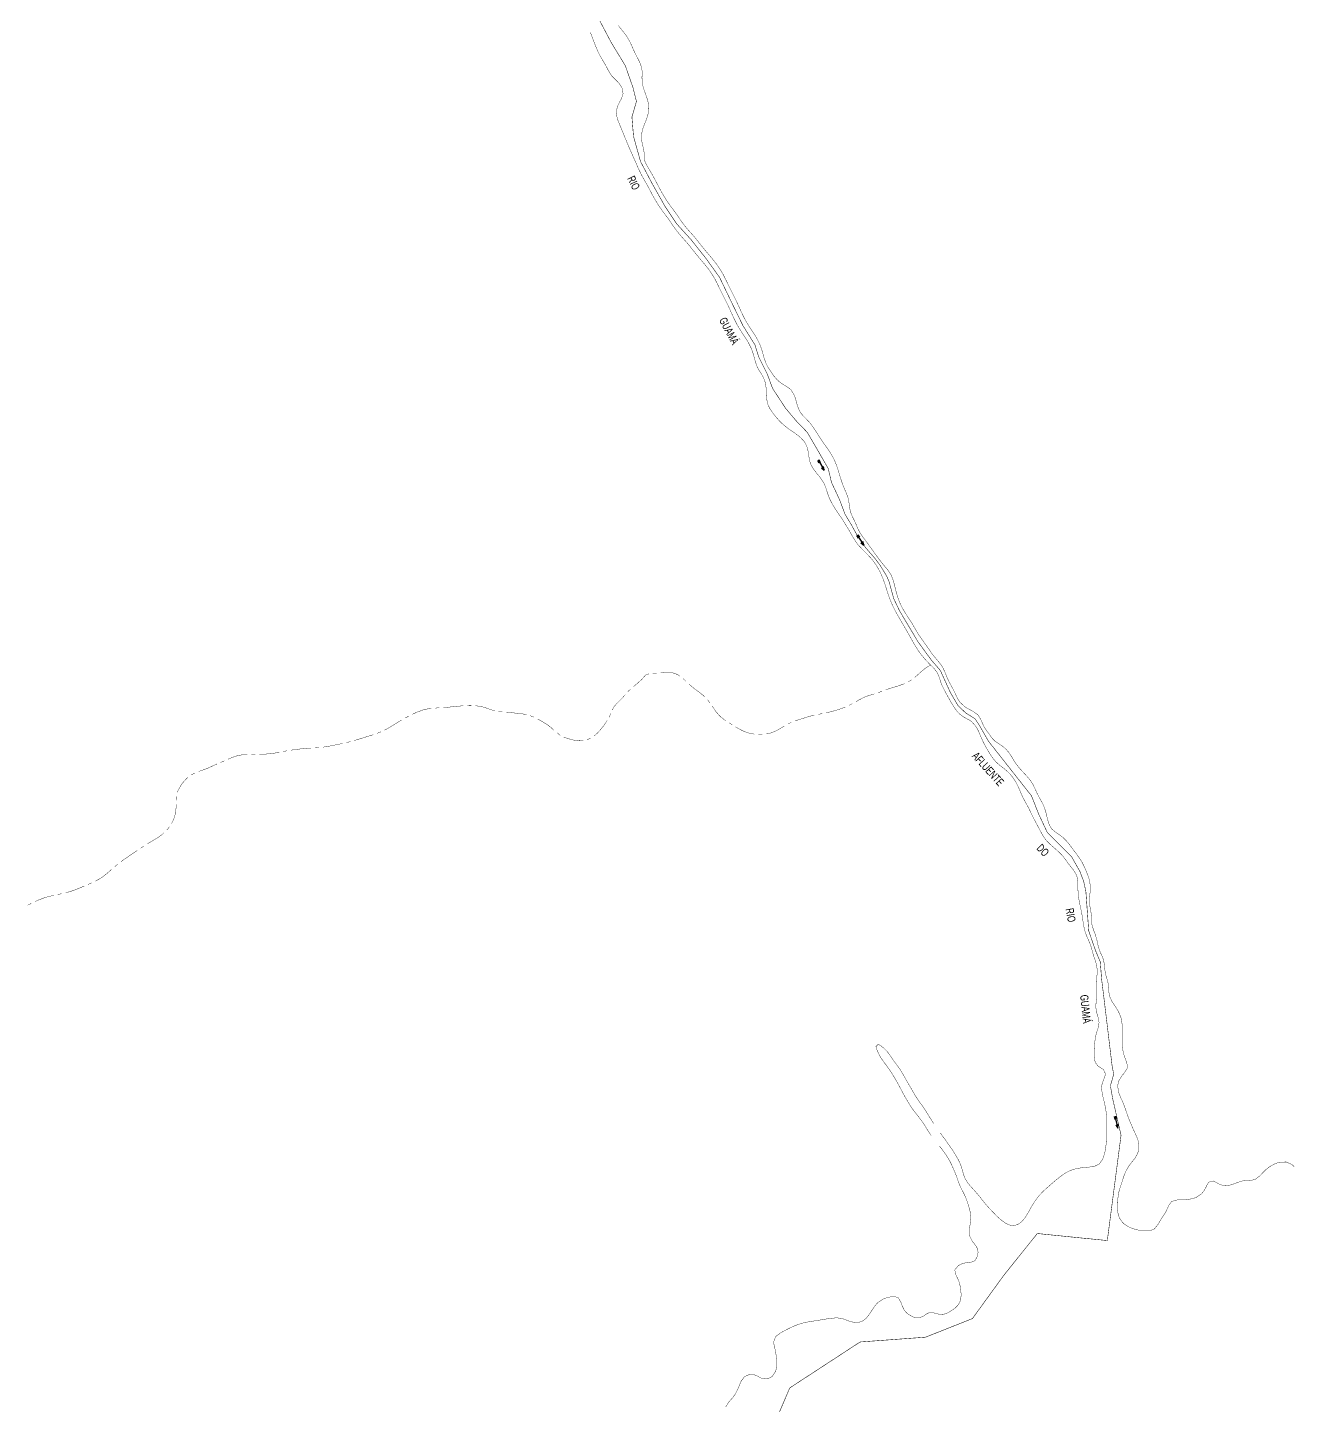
# Model space of a CAD drawing. Extents: x 204548 to 208114, y 4836513 to 4840071.
# Drawn here: x 207482 to 208114, y 4838306 to 4838994 of the extents above; entities that cross this region are included whole.
import ezdxf

# ---------------------------------------------------------------- set-up
doc = ezdxf.new("R2010")
doc.units = 0
doc.header["$LTSCALE"] = 1.5
doc.header["$MEASUREMENT"] = 0
for name, color, linetype in [('HD-CURSO-INTER', 170, 'CONTINUOUS'), ('HD-CURSO-PERENE', 170, 'CONTINUOUS'), ('HD-TXT-PERENE', 170, 'CONTINUOUS'), ('LM-LIM-SETOR-FISCAL', 2, 'CONTINUOUS')]:
    doc.layers.add(name, color=color, linetype=linetype)
doc.styles.add('ARIAL', font='ARIAL.TTF')
doc.linetypes.add('Limite', pattern='A,20,-3,[130,ltypeshp.shx,S=6.35,R=0,X=0,Y=0],-3,20', length=46)

# ---------------------------------------------------------------- blocks, each defined once
blk = doc.blocks.new('COD035', base_point=(207876.51013, 4838778.157952))
at = {"layer": 'HD-TXT-PERENE'}
for p, q in [((207876.51013, 4838778.563682), (207878.01013, 4838778.563682)), ((207876.51013, 4838778.163682), (207882.51013, 4838778.163682)), ((207876.51013, 4838777.763682), (207878.01013, 4838777.763682))]:
    blk.add_line(p, q, dxfattribs=at)
blk.add_lwpolyline([(207880.71013, 4838777.563682), (207882.51013, 4838778.163682), (207880.71013, 4838778.763682)], dxfattribs=at)

msp = doc.modelspace()

# ---------------------------------------------------------------- linework, layer by layer
at = {"layer": 'HD-CURSO-INTER', "const_width": 0.18, "flags": 128}
for points in [[(207790.48, 4838670.82), (207789.54, 4838669.77)], [(207791.05, 4838670.99), (207790.48, 4838670.82)], [(207792, 4838671.28), (207791.05, 4838670.99)], [(207794.83, 4838671.64), (207793.95, 4838671.65)], [(207794.95, 4838671.64), (207794.83, 4838671.64)], [(207795.95, 4838671.64), (207794.95, 4838671.64)], [(207800.17, 4838671.97), (207797.94, 4838671.73)], [(207800.93, 4838671.98), (207800.17, 4838671.97)], [(207802.55, 4838671.99), (207800.93, 4838671.98)], [(207802.93, 4838671.93), (207802.55, 4838671.99)], [(207804.04, 4838671.74), (207802.93, 4838671.93)], [(207804.87, 4838671.48), (207804.04, 4838671.74)], [(207805.5, 4838671.28), (207804.87, 4838671.48)], [(207805.8, 4838671.13), (207805.5, 4838671.28)], [(207806.86, 4838670.62), (207805.8, 4838671.13)], [(207807.52, 4838670.12), (207806.86, 4838670.62)], [(207925.62, 4838670.24), (207925.42, 4838670.06)], [(207926.54, 4838671.06), (207925.62, 4838670.24)], [(207927.11, 4838671.57), (207926.54, 4838671.06)], [(207927.84, 4838672.23), (207927.11, 4838671.57)], [(207927.86, 4838672.24), (207927.84, 4838672.23)], [(207928.98, 4838673.21), (207927.86, 4838672.24)], [(207929.39, 4838673.52), (207928.98, 4838673.21)], [(207930.17, 4838674.13), (207929.39, 4838673.52)], [(207930.18, 4838674.14), (207930.17, 4838674.13)], [(207931.42, 4838674.95), (207930.18, 4838674.14)], [(207931.88, 4838675.19), (207931.42, 4838674.95)], [(207932.76, 4838675.66), (207931.88, 4838675.19)], [(207782.89, 4838663.72), (207782.16, 4838663.04)], [(207784.56, 4838665.14), (207784.41, 4838665.02)], [(207785.19, 4838665.65), (207784.56, 4838665.14)], [(207786.25, 4838666.52), (207785.19, 4838665.65)], [(207786.71, 4838666.95), (207786.25, 4838666.52)], [(207788.45, 4838668.55), (207786.71, 4838666.95)], [(207788.87, 4838669.02), (207788.45, 4838668.55)], [(207789.46, 4838669.68), (207788.87, 4838669.02)], [(207789.54, 4838669.77), (207789.46, 4838669.68)], [(207810.15, 4838667.93), (207809.12, 4838668.91)], [(207810.56, 4838667.53), (207810.15, 4838667.93)], [(207814, 4838664.45), (207812.02, 4838666.16)], [(207814.3, 4838664.22), (207814, 4838664.45)], [(207815.63, 4838663.21), (207814.3, 4838664.22)], [(207815.9, 4838663.01), (207815.63, 4838663.21)], [(207912.14, 4838663.93), (207910.29, 4838663.29)], [(207912.18, 4838663.94), (207912.14, 4838663.93)], [(207915.01, 4838664.79), (207912.18, 4838663.94)], [(207915.05, 4838664.81), (207915.01, 4838664.79)], [(207916.44, 4838665.23), (207915.05, 4838664.81)], [(207916.96, 4838665.41), (207916.44, 4838665.23)], [(207918.98, 4838666.11), (207916.96, 4838665.41)], [(207919.77, 4838666.46), (207918.98, 4838666.11)], [(207921.7, 4838667.39), (207921.57, 4838667.33)], [(207922.43, 4838667.84), (207921.7, 4838667.39)], [(207923.06, 4838668.22), (207922.43, 4838667.84)], [(207923.27, 4838668.38), (207923.06, 4838668.22)], [(207925.42, 4838670.06), (207924.84, 4838669.61)], [(207775.79, 4838656.33), (207774.68, 4838654.99)], [(207775.97, 4838656.51), (207775.79, 4838656.33)], [(207776.88, 4838657.38), (207775.97, 4838656.51)], [(207777.41, 4838657.9), (207776.88, 4838657.38)], [(207778.78, 4838659.28), (207777.41, 4838657.9)], [(207778.82, 4838659.32), (207778.78, 4838659.28)], [(207779.76, 4838660.42), (207778.82, 4838659.32)], [(207780.13, 4838660.83), (207779.76, 4838660.42)], [(207781.74, 4838662.66), (207781.45, 4838662.33)], [(207782.16, 4838663.04), (207781.74, 4838662.66)], [(207816.85, 4838662.33), (207815.9, 4838663.01)], [(207817.5, 4838661.82), (207816.85, 4838662.33)], [(207819.21, 4838660.49), (207817.5, 4838661.82)], [(207819.8, 4838659.9), (207819.21, 4838660.49)], [(207821.62, 4838657.92), (207821.17, 4838658.44)], [(207821.81, 4838657.67), (207821.62, 4838657.92)], [(207822.41, 4838656.88), (207821.81, 4838657.67)], [(207893.71, 4838656.45), (207893.06, 4838656.09)], [(207895.51, 4838657.44), (207895.46, 4838657.41)], [(207896.33, 4838657.92), (207895.51, 4838657.44)], [(207896.81, 4838658.2), (207896.33, 4838657.92)], [(207897.2, 4838658.4), (207896.81, 4838658.2)], [(207899.47, 4838659.57), (207897.2, 4838658.4)], [(207899.89, 4838659.73), (207899.47, 4838659.57)], [(207901.22, 4838660.23), (207899.89, 4838659.73)], [(207901.77, 4838660.41), (207901.22, 4838660.23)], [(207902.65, 4838660.68), (207901.77, 4838660.41)], [(207902.72, 4838660.71), (207902.65, 4838660.68)], [(207904.09, 4838661.11), (207902.72, 4838660.71)], [(207904.64, 4838661.28), (207904.09, 4838661.11)], [(207907.37, 4838662.19), (207906.54, 4838661.9)], [(207907.48, 4838662.24), (207907.37, 4838662.19)], [(207908.42, 4838662.59), (207907.48, 4838662.24)], [(207670.73, 4838649.47), (207670.27, 4838649.21)], [(207671.15, 4838649.69), (207670.73, 4838649.47)], [(207672.04, 4838650.15), (207671.15, 4838649.69)], [(207674.98, 4838651.61), (207673.83, 4838651.05)], [(207675.63, 4838651.91), (207674.98, 4838651.61)], [(207676.35, 4838652.23), (207675.63, 4838651.91)], [(207676.55, 4838652.31), (207676.35, 4838652.23)], [(207679.16, 4838653.26), (207676.55, 4838652.31)], [(207679.37, 4838653.31), (207679.16, 4838653.26)], [(207680.69, 4838653.64), (207679.37, 4838653.31)], [(207681.32, 4838653.74), (207680.69, 4838653.64)], [(207682.17, 4838653.89), (207681.32, 4838653.74)], [(207682.31, 4838653.91), (207682.17, 4838653.89)], [(207683.3, 4838654.03), (207682.31, 4838653.91)], [(207685.7, 4838654.22), (207685.3, 4838654.19)], [(207686.29, 4838654.25), (207685.7, 4838654.22)], [(207687.2, 4838654.3), (207686.29, 4838654.25)], [(207687.29, 4838654.3), (207687.2, 4838654.3)], [(207690.19, 4838654.47), (207689.29, 4838654.42)], [(207690.29, 4838654.48), (207690.19, 4838654.47)], [(207691.82, 4838654.62), (207690.29, 4838654.48)], [(207692.28, 4838654.68), (207691.82, 4838654.62)], [(207693.31, 4838654.79), (207692.28, 4838654.68)], [(207694.26, 4838654.9), (207693.31, 4838654.79)], [(207694.8, 4838654.97), (207694.26, 4838654.9)], [(207695.26, 4838655.01), (207694.8, 4838654.97)], [(207696.45, 4838655.13), (207695.26, 4838655.01)], [(207697.25, 4838655.19), (207696.45, 4838655.13)], [(207699.25, 4838655.31), (207697.25, 4838655.19)], [(207703.25, 4838655.4), (207701.25, 4838655.38)], [(207705.27, 4838655.36), (207705.25, 4838655.37)], [(207706.24, 4838655.24), (207705.27, 4838655.36)], [(207708.24, 4838654.98), (207706.24, 4838655.24)], [(207709.18, 4838654.7), (207708.24, 4838654.98)], [(207710.32, 4838654.36), (207709.18, 4838654.7)], [(207711.08, 4838654.09), (207710.32, 4838654.36)], [(207711.74, 4838653.85), (207711.08, 4838654.09)], [(207712.02, 4838653.75), (207711.74, 4838653.85)], [(207714.59, 4838652.91), (207712.02, 4838653.75)], [(207714.89, 4838652.86), (207714.59, 4838652.91)], [(207717.13, 4838652.46), (207716.85, 4838652.51)], [(207717.85, 4838652.39), (207717.13, 4838652.46)], [(207718.63, 4838652.31), (207717.85, 4838652.39)], [(207718.84, 4838652.29), (207718.63, 4838652.31)], [(207721.63, 4838652.06), (207720.84, 4838652.13)], [(207721.83, 4838652.04), (207721.63, 4838652.06)], [(207724.62, 4838651.76), (207721.83, 4838652.04)], [(207724.82, 4838651.74), (207724.62, 4838651.76)], [(207726.44, 4838651.57), (207724.82, 4838651.74)], [(207726.8, 4838651.52), (207726.44, 4838651.57)], [(207727.94, 4838651.4), (207726.8, 4838651.52)], [(207728.79, 4838651.28), (207727.94, 4838651.4)], [(207729.43, 4838651.19), (207728.79, 4838651.28)], [(207729.78, 4838651.12), (207729.43, 4838651.19)], [(207730.75, 4838650.89), (207729.78, 4838651.12)], [(207734.55, 4838649.67), (207732.68, 4838650.4)], [(207772.14, 4838649.59), (207772.13, 4838649.57)], [(207772.53, 4838650.49), (207772.14, 4838649.59)], [(207772.94, 4838651.41), (207772.53, 4838650.49)], [(207774.46, 4838654.72), (207773.71, 4838653.25)], [(207774.68, 4838654.99), (207774.46, 4838654.72)], [(207823.92, 4838654.73), (207823.56, 4838655.24)], [(207824.13, 4838654.42), (207823.92, 4838654.73)], [(207824.77, 4838653.48), (207824.13, 4838654.42)], [(207825.27, 4838652.78), (207824.77, 4838653.48)], [(207825.64, 4838652.25), (207825.27, 4838652.78)], [(207825.88, 4838651.98), (207825.64, 4838652.25)], [(207827.6, 4838650.01), (207825.88, 4838651.98)], [(207827.9, 4838649.77), (207827.6, 4838650.01)], [(207829.96, 4838648.17), (207827.9, 4838649.77)], [(207871.76, 4838649.92), (207869.85, 4838649.32)], [(207872.72, 4838650.19), (207871.76, 4838649.92)], [(207873.27, 4838650.34), (207872.72, 4838650.19)], [(207873.69, 4838650.43), (207873.27, 4838650.34)], [(207874.67, 4838650.64), (207873.69, 4838650.43)], [(207877.67, 4838651.26), (207876.62, 4838651.06)], [(207878.59, 4838651.44), (207877.67, 4838651.26)], [(207883.08, 4838652.41), (207880.55, 4838651.83)], [(207883.47, 4838652.52), (207883.08, 4838652.41)], [(207885.57, 4838653.1), (207883.47, 4838652.52)], [(207886.35, 4838653.35), (207885.57, 4838653.1)], [(207887, 4838653.56), (207886.35, 4838653.35)], [(207887.3, 4838653.66), (207887, 4838653.56)], [(207888.41, 4838654.06), (207887.3, 4838653.66)], [(207889.18, 4838654.35), (207888.41, 4838654.06)], [(207889.81, 4838654.6), (207889.18, 4838654.35)], [(207890.1, 4838654.73), (207889.81, 4838654.6)], [(207893.06, 4838656.09), (207891.93, 4838655.54)], [(207660.32, 4838643.34), (207659.92, 4838643.15)], [(207660.81, 4838643.61), (207660.32, 4838643.34)], [(207661.64, 4838644.06), (207660.81, 4838643.61)], [(207661.69, 4838644.09), (207661.64, 4838644.06)], [(207663.68, 4838645.28), (207661.69, 4838644.09)], [(207664.26, 4838645.64), (207663.68, 4838645.28)], [(207666.22, 4838646.88), (207664.26, 4838645.64)], [(207666.8, 4838647.23), (207666.22, 4838646.88)], [(207668.11, 4838648.02), (207666.8, 4838647.23)], [(207668.52, 4838648.25), (207668.11, 4838648.02)], [(207737.52, 4838648.14), (207736.34, 4838648.78)], [(207738.09, 4838647.82), (207737.52, 4838648.14)], [(207738.83, 4838647.4), (207738.09, 4838647.82)], [(207738.96, 4838647.32), (207738.83, 4838647.4)], [(207741.36, 4838645.79), (207738.96, 4838647.32)], [(207741.48, 4838645.7), (207741.36, 4838645.79)], [(207742.89, 4838644.62), (207741.48, 4838645.7)], [(207743.06, 4838644.47), (207742.89, 4838644.62)], [(207744.01, 4838643.62), (207743.06, 4838644.47)], [(207744.55, 4838643.13), (207744.01, 4838643.62)], [(207767.56, 4838643.07), (207766.16, 4838641.59)], [(207768.16, 4838643.82), (207767.56, 4838643.07)], [(207769.43, 4838645.41), (207768.16, 4838643.82)], [(207769.99, 4838646.2), (207769.43, 4838645.41)], [(207770.58, 4838647.03), (207769.99, 4838646.2)], [(207771.09, 4838647.86), (207770.58, 4838647.03)], [(207830.29, 4838647.96), (207829.96, 4838648.17)], [(207832.95, 4838646.28), (207831.97, 4838646.88)], [(207833.67, 4838645.82), (207832.95, 4838646.28)], [(207836.78, 4838643.92), (207835.37, 4838644.77)], [(207837.09, 4838643.76), (207836.78, 4838643.92)], [(207838.87, 4838642.84), (207837.09, 4838643.76)], [(207838.87, 4838642.84), (207838.87, 4838642.84)], [(207840.26, 4838642.26), (207838.87, 4838642.84)], [(207855.37, 4838642.73), (207853.51, 4838641.95)], [(207856.23, 4838643.2), (207855.37, 4838642.73)], [(207856.7, 4838643.45), (207856.23, 4838643.2)], [(207857.1, 4838643.69), (207856.7, 4838643.45)], [(207858.92, 4838644.78), (207857.1, 4838643.69)], [(207859.67, 4838645.23), (207858.92, 4838644.78)], [(207862.86, 4838646.94), (207861.43, 4838646.19)], [(207863.22, 4838647.08), (207862.86, 4838646.94)], [(207866.38, 4838648.22), (207865.09, 4838647.79)], [(207866.99, 4838648.41), (207866.38, 4838648.22)], [(207868.9, 4838649.02), (207866.99, 4838648.41)], [(207869.85, 4838649.32), (207868.9, 4838649.02)], [(207635.24, 4838635.75), (207634.08, 4838635.52)], [(207636.05, 4838635.91), (207635.24, 4838635.75)], [(207636.71, 4838636.04), (207636.05, 4838635.91)], [(207637.03, 4838636.1), (207636.71, 4838636.04)], [(207638.98, 4838636.51), (207637.03, 4838636.1)], [(207642.54, 4838637.35), (207640.93, 4838636.96)], [(207642.87, 4838637.44), (207642.54, 4838637.35)], [(207645.43, 4838638.16), (207644.8, 4838637.98)], [(207645.76, 4838638.26), (207645.43, 4838638.16)], [(207648.05, 4838638.95), (207645.76, 4838638.26)], [(207648.63, 4838639.13), (207648.05, 4838638.95)], [(207650.92, 4838639.84), (207648.63, 4838639.13)], [(207651.5, 4838640.02), (207650.92, 4838639.84)], [(207653.59, 4838640.67), (207651.5, 4838640.02)], [(207654.36, 4838640.92), (207653.59, 4838640.67)], [(207656.43, 4838641.63), (207656.25, 4838641.56)], [(207657.18, 4838641.93), (207656.43, 4838641.63)], [(207658.1, 4838642.32), (207657.18, 4838641.93)], [(207747.47, 4838640.75), (207746.08, 4838641.85)], [(207747.67, 4838640.64), (207747.47, 4838640.75)], [(207750.84, 4838639.17), (207749.44, 4838639.71)], [(207751.32, 4838639.03), (207750.84, 4838639.17)], [(207753.52, 4838638.38), (207751.32, 4838639.03)], [(207754.21, 4838638.24), (207753.52, 4838638.38)], [(207755, 4838638.07), (207754.21, 4838638.24)], [(207755.19, 4838638.05), (207755, 4838638.07)], [(207756.49, 4838637.89), (207755.19, 4838638.05)], [(207757.18, 4838637.9), (207756.49, 4838637.89)], [(207758.98, 4838637.95), (207757.18, 4838637.9)], [(207759.18, 4838637.98), (207758.98, 4838637.95)], [(207761.91, 4838638.71), (207761.12, 4838638.45)], [(207762.06, 4838638.78), (207761.91, 4838638.71)], [(207762.95, 4838639.24), (207762.06, 4838638.78)], [(207765.01, 4838640.55), (207764.64, 4838640.29)], [(207765.42, 4838640.92), (207765.01, 4838640.55)], [(207766.13, 4838641.55), (207765.42, 4838640.92)], [(207766.16, 4838641.59), (207766.13, 4838641.55)], [(207840.73, 4838642.1), (207840.26, 4838642.26)], [(207841.68, 4838641.78), (207840.73, 4838642.1)], [(207842.64, 4838641.53), (207841.68, 4838641.78)], [(207843.14, 4838641.41), (207842.64, 4838641.53)], [(207843.62, 4838641.34), (207843.14, 4838641.41)], [(207844.61, 4838641.19), (207843.62, 4838641.34)], [(207846.63, 4838641.03), (207846.6, 4838641.03)], [(207847.6, 4838641.05), (207846.63, 4838641.03)], [(207848.6, 4838641.06), (207847.6, 4838641.05)], [(207853.2, 4838641.82), (207850.59, 4838641.26)], [(207853.51, 4838641.95), (207853.2, 4838641.82)], [(207582.51, 4838628.97), (207581.77, 4838628.64)], [(207582.69, 4838629.04), (207582.51, 4838628.97)], [(207585.3, 4838630.06), (207582.69, 4838629.04)], [(207585.49, 4838630.11), (207585.3, 4838630.06)], [(207587.14, 4838630.54), (207585.49, 4838630.11)], [(207587.43, 4838630.59), (207587.14, 4838630.54)], [(207588.62, 4838630.79), (207587.43, 4838630.59)], [(207589.41, 4838630.89), (207588.62, 4838630.79)], [(207590.12, 4838630.97), (207589.41, 4838630.89)], [(207590.4, 4838630.98), (207590.12, 4838630.97)], [(207591.4, 4838631.04), (207590.4, 4838630.98)], [(207594.12, 4838631.14), (207593.4, 4838631.12)], [(207594.4, 4838631.14), (207594.12, 4838631.14)], [(207595.4, 4838631.14), (207594.4, 4838631.14)], [(207599.36, 4838631.17), (207597.4, 4838631.14)], [(207599.4, 4838631.17), (207599.36, 4838631.17)], [(207600.86, 4838631.23), (207599.4, 4838631.17)], [(207601.39, 4838631.27), (207600.86, 4838631.23)], [(207603.85, 4838631.5), (207601.39, 4838631.27)], [(207604.38, 4838631.59), (207603.85, 4838631.5)], [(207606.1, 4838631.87), (207604.38, 4838631.59)], [(207606.35, 4838631.92), (207606.1, 4838631.87)], [(207607.33, 4838632.11), (207606.35, 4838631.92)], [(207610.17, 4838632.66), (207609.29, 4838632.49)], [(207610.28, 4838632.68), (207610.17, 4838632.66)], [(207611.26, 4838632.84), (207610.28, 4838632.68)], [(207614.61, 4838633.35), (207613.24, 4838633.16)], [(207615.22, 4838633.43), (207614.61, 4838633.35)], [(207617.14, 4838633.68), (207615.22, 4838633.43)], [(207617.2, 4838633.69), (207617.14, 4838633.68)], [(207618.63, 4838633.85), (207617.2, 4838633.69)], [(207619.19, 4838633.9), (207618.63, 4838633.85)], [(207620.12, 4838634), (207619.19, 4838633.9)], [(207620.18, 4838634), (207620.12, 4838634)], [(207621.61, 4838634.13), (207620.18, 4838634)], [(207622.18, 4838634.16), (207621.61, 4838634.13)], [(207623.18, 4838634.23), (207622.18, 4838634.16)], [(207625.52, 4838634.36), (207625.17, 4838634.34)], [(207626.17, 4838634.41), (207625.52, 4838634.36)], [(207627.17, 4838634.48), (207626.17, 4838634.41)], [(207630.38, 4838634.83), (207629.16, 4838634.67)], [(207631.14, 4838634.96), (207630.38, 4838634.83)], [(207631.86, 4838635.08), (207631.14, 4838634.96)], [(207632.12, 4838635.13), (207631.86, 4838635.08)], [(207633.34, 4838635.37), (207632.12, 4838635.13)], [(207634.08, 4838635.52), (207633.34, 4838635.37)], [(207567.6, 4838622.69), (207567.02, 4838622.48)], [(207567.96, 4838622.81), (207567.6, 4838622.69)], [(207569.03, 4838623.16), (207567.96, 4838622.81)], [(207569.85, 4838623.47), (207569.03, 4838623.16)], [(207571.58, 4838624.12), (207569.85, 4838623.47)], [(207571.72, 4838624.18), (207571.58, 4838624.12)], [(207572.94, 4838624.74), (207571.72, 4838624.18)], [(207573.53, 4838625.02), (207572.94, 4838624.74)], [(207574.3, 4838625.38), (207573.53, 4838625.02)], [(207574.44, 4838625.44), (207574.3, 4838625.38)], [(207576.11, 4838626.21), (207574.44, 4838625.44)], [(207576.26, 4838626.27), (207576.11, 4838626.21)], [(207578.88, 4838627.37), (207578.1, 4838627.05)], [(207579.02, 4838627.43), (207578.88, 4838627.37)], [(207579.94, 4838627.83), (207579.02, 4838627.43)], [(207558.31, 4838615.68), (207557.46, 4838614.17)], [(207558.46, 4838615.89), (207558.31, 4838615.68)], [(207559.18, 4838616.91), (207558.46, 4838615.89)], [(207559.69, 4838617.47), (207559.18, 4838616.91)], [(207561.05, 4838618.98), (207559.69, 4838617.47)], [(207561.79, 4838619.61), (207561.05, 4838618.98)], [(207564.74, 4838621.56), (207563.43, 4838620.74)], [(207565.16, 4838621.74), (207564.74, 4838621.56)], [(207555.89, 4838608.09), (207555.9, 4838608.81)], [(207555.9, 4838608.81), (207555.99, 4838610.09)], [(207556.4, 4838612.04), (207556.8, 4838612.96)], [(207556.8, 4838612.96), (207556.99, 4838613.4)], [(207556.99, 4838613.4), (207557.27, 4838613.81)], [(207557.46, 4838614.17), (207557.18, 4838613.67)], [(207557.18, 4838613.67), (207557.18, 4838613.67)], [(207555.37, 4838601.13), (207555.56, 4838601.84)], [(207555.56, 4838601.84), (207555.78, 4838604.09)], [(207555.78, 4838604.09), (207555.85, 4838604.79)], [(207555.85, 4838604.79), (207555.87, 4838606.09)], [(207551.84, 4838594.02), (207552.44, 4838594.83)], [(207553.52, 4838596.51), (207553.83, 4838597.03)], [(207553.83, 4838597.03), (207554.44, 4838598.28)], [(207554.44, 4838598.28), (207554.49, 4838598.4)], [(207554.49, 4838598.4), (207554.81, 4838599.21)], [(207554.81, 4838599.21), (207555.03, 4838599.81)], [(207555.03, 4838599.81), (207555.37, 4838601.13)], [(207542.29, 4838586.84), (207544.04, 4838587.88)], [(207544.04, 4838587.88), (207544.11, 4838587.92)], [(207544.11, 4838587.92), (207544.9, 4838588.38)], [(207544.9, 4838588.38), (207545.4, 4838588.68)], [(207545.4, 4838588.68), (207546.61, 4838589.42)], [(207546.61, 4838589.42), (207546.68, 4838589.47)], [(207546.68, 4838589.47), (207548.25, 4838590.57)], [(207548.25, 4838590.57), (207548.65, 4838590.85)], [(207548.65, 4838590.85), (207549.76, 4838591.87)], [(207551.19, 4838593.27), (207551.84, 4838594.02)], [(207532.33, 4838580.29), (207533.12, 4838580.83)], [(207533.12, 4838580.83), (207533.57, 4838581.13)], [(207533.57, 4838581.13), (207534.78, 4838581.94)], [(207534.78, 4838581.94), (207534.96, 4838582.07)], [(207534.96, 4838582.07), (207535.61, 4838582.5)], [(207535.61, 4838582.5), (207536.21, 4838582.9)], [(207536.21, 4838582.9), (207536.45, 4838583.05)], [(207538.12, 4838584.15), (207538.5, 4838584.4)], [(207538.5, 4838584.4), (207539.79, 4838585.24)], [(207541.47, 4838586.32), (207542.29, 4838586.84)], [(207525.09, 4838574.88), (207525.78, 4838575.45)], [(207525.78, 4838575.45), (207526.65, 4838576.13)], [(207528.22, 4838577.36), (207529.84, 4838578.54)], [(207529.84, 4838578.54), (207529.87, 4838578.57)], [(207529.87, 4838578.57), (207532.29, 4838580.26)], [(207532.29, 4838580.26), (207532.33, 4838580.29)], [(207511.86, 4838566.09), (207513.7, 4838566.89)], [(207515.51, 4838567.74), (207515.83, 4838567.89)], [(207515.83, 4838567.89), (207516.4, 4838568.19)], [(207516.4, 4838568.19), (207517.16, 4838568.59)], [(207517.16, 4838568.59), (207518.98, 4838569.72)], [(207518.98, 4838569.72), (207519.13, 4838569.81)], [(207519.13, 4838569.81), (207521.33, 4838571.58)], [(207521.33, 4838571.58), (207521.47, 4838571.69)], [(207521.47, 4838571.69), (207522.08, 4838572.24)], [(207522.08, 4838572.24), (207522.59, 4838572.69)], [(207522.59, 4838572.69), (207523.58, 4838573.57)], [(207491.32, 4838559.77), (207493.8, 4838560.39)], [(207493.8, 4838560.39), (207494.06, 4838560.46)], [(207494.06, 4838560.46), (207494.78, 4838560.61)], [(207496.73, 4838561.03), (207496.99, 4838561.09)], [(207496.99, 4838561.09), (207497.71, 4838561.24)], [(207497.71, 4838561.24), (207498.46, 4838561.4)], [(207498.46, 4838561.4), (207498.69, 4838561.45)], [(207500.64, 4838561.91), (207501.55, 4838562.13)], [(207501.55, 4838562.13), (207502.57, 4838562.42)], [(207502.57, 4838562.42), (207503, 4838562.54)], [(207503, 4838562.54), (207503.53, 4838562.71)], [(207503.53, 4838562.71), (207504.46, 4838563.01)], [(207504.46, 4838563.01), (207506.34, 4838563.75)], [(207506.34, 4838563.75), (207507.25, 4838564.11)], [(207507.25, 4838564.11), (207508.19, 4838564.51)], [(207508.19, 4838564.51), (207508.63, 4838564.7)], [(207508.63, 4838564.7), (207510.03, 4838565.3)], [(207481.71, 4838555.74), (207482.11, 4838555.91)], [(207482.11, 4838555.91), (207483.52, 4838556.58)], [(207485.32, 4838557.46), (207486.22, 4838557.89)], [(207486.22, 4838557.89), (207487.07, 4838558.29)], [(207487.07, 4838558.29), (207489, 4838559.01)], [(207489, 4838559.01), (207489.88, 4838559.34)], [(207489.88, 4838559.34), (207490.9, 4838559.64)], [(207490.9, 4838559.64), (207491.32, 4838559.77)]]:
    msp.add_lwpolyline(points, dxfattribs=at)
at = {"layer": 'HD-CURSO-PERENE', "const_width": 0.18, "flags": 128}
for points in [[(207895.67, 4838745.62), (207894.58, 4838748.01), (207893.9, 4838749.36), (207893.27, 4838750.73), (207892.59, 4838752.65), (207892.1, 4838755.6), (207891.92, 4838757.1), (207891.56, 4838759.04), (207890.53, 4838761.84), (207889.91, 4838763.22), (207888.97, 4838765.47), (207888.46, 4838766.88), (207887.62, 4838769.49), (207887.19, 4838770.93), (207886.76, 4838772.37), (207886.31, 4838773.8), (207885.83, 4838775.22), (207885.06, 4838777.18), (207884.44, 4838778.55), (207883.76, 4838779.88), (207882.34, 4838782.24), (207880.62, 4838784.7), (207879.75, 4838785.93), (207878.51, 4838787.73), (207877.68, 4838788.98), (207876.87, 4838790.24), (207875.82, 4838791.88), (207874.17, 4838794.38), (207872.36, 4838796.78), (207870.66, 4838798.61), (207869.58, 4838799.7), (207868.56, 4838800.8), (207867.3, 4838802.53), (207866.2, 4838805.27), (207865.8, 4838806.74), (207865.11, 4838809.19), (207864.58, 4838810.64), (207863.02, 4838813.15), (207861.88, 4838814.15), (207860.63, 4838814.97), (207859.31, 4838815.76), (207857.36, 4838817.09), (207856.23, 4838818.07), (207854.52, 4838820.05), (207853.66, 4838821.28), (207852.09, 4838823.63), (207851.29, 4838824.9), (207850.51, 4838826.4), (207849.52, 4838829.23), (207849.13, 4838830.68), (207848.66, 4838832.37), (207848.21, 4838833.8), (207847.4, 4838835.97), (207846.07, 4838838.66), (207845.32, 4838839.96), (207844.52, 4838841.24), (207843.53, 4838842.74), (207842.69, 4838843.98), (207841.08, 4838846.5), (207840.28, 4838847.89), (207839.58, 4838849.22), (207838.91, 4838850.56), (207838.27, 4838851.92), (207837.59, 4838853.41), (207836.98, 4838854.78), (207835.73, 4838857.5), (207834.75, 4838859.51), (207833.38, 4838862.18), (207832.7, 4838863.52), (207831.59, 4838865.79), (207830.95, 4838867.15), (207830.3, 4838868.5), (207829.14, 4838870.77), (207828.4, 4838872.08), (207827.62, 4838873.36), (207826.8, 4838874.62), (207825.93, 4838875.84), (207824.12, 4838878.19), (207822.18, 4838880.48), (207820.65, 4838882.3), (207818.74, 4838884.61), (207817.17, 4838886.6), (207816.24, 4838887.78), (207814.53, 4838889.88), (207812.53, 4838892.12), (207811.53, 4838893.23), (207809.88, 4838895.23), (207808.98, 4838896.43), (207808.1, 4838897.65), (207806.96, 4838899.31), (207806.11, 4838900.54), (207804.88, 4838902.3), (207803.09, 4838904.71), (207801.86, 4838906.39), (207800.2, 4838908.88), (207799.42, 4838910.16), (207798.66, 4838911.46), (207797.55, 4838913.49), (207796.84, 4838914.82), (207796.15, 4838916.15), (207795.36, 4838917.65), (207793.95, 4838920.28), (207792.45, 4838922.89), (207791.42, 4838924.59), (207790.67, 4838925.92), (207790.06, 4838927.29), (207789.69, 4838928.81), (207789.6, 4838931.81), (207789.36, 4838933.49), (207789.01, 4838934.95), (207788.47, 4838937.34), (207788.27, 4838938.84), (207788.3, 4838940.94), (207788.99, 4838943.85), (207789.53, 4838945.27), (207790.31, 4838947.18), (207790.85, 4838948.58), (207791.48, 4838950.63), (207791.75, 4838952.11), (207791.88, 4838953.62), (207791.86, 4838955.14), (207791.67, 4838956.63), (207791.26, 4838958.37), (207790.27, 4838961.2), (207789.74, 4838962.62), (207789.19, 4838964.35), (207788.83, 4838965.81), (207788.6, 4838967.29), (207788.54, 4838969.39), (207788.59, 4838970.91), (207788.6, 4838972.41), (207788.43, 4838974.09), (207787.43, 4838976.9), (207786.74, 4838978.26), (207785.67, 4838980.3), (207784.38, 4838983), (207783.48, 4838985.03), (207782.86, 4838986.4), (207782.2, 4838987.74), (207780.97, 4838989.78), (207780.09, 4838991), (207779.17, 4838992.19), (207777.76, 4838993.99), (207776.85, 4838995.19)], [(207890.39, 4838745.62), (207889.63, 4838746.92), (207888.46, 4838748.75), (207886.77, 4838751.23), (207885.93, 4838752.47), (207885.1, 4838753.73), (207883.71, 4838756.01), (207883, 4838757.33), (207882.34, 4838758.68), (207881.76, 4838760.07), (207881.07, 4838762.09), (207880.63, 4838763.53), (207880.14, 4838764.96), (207879.51, 4838766.42), (207877.92, 4838768.91), (207876.99, 4838770.1), (207876.03, 4838771.28), (207874.47, 4838773.31), (207873.64, 4838774.59), (207872.93, 4838775.92), (207872.25, 4838777.8), (207871.79, 4838780.75), (207871.61, 4838782.25), (207870.9, 4838784.95), (207870.24, 4838786.31), (207869.41, 4838787.58), (207867.7, 4838789.44), (207865.33, 4838791.28), (207864.08, 4838792.13), (207862.16, 4838793.46), (207860.95, 4838794.36), (207858.65, 4838796.27), (207857.16, 4838797.74), (207855.19, 4838800), (207854.26, 4838801.19), (207853.28, 4838802.53), (207852.46, 4838803.79), (207851.49, 4838805.79), (207850.8, 4838808.69), (207850.66, 4838810.21), (207850.57, 4838812.97), (207850.51, 4838814.47), (207850.25, 4838816.45), (207849.27, 4838819.28), (207848.3, 4838820.99), (207847.48, 4838822.26), (207846.2, 4838824.45), (207845.19, 4838827.26), (207844.8, 4838828.72), (207844.2, 4838830.92), (207843.74, 4838832.35), (207843.08, 4838834.09), (207841.73, 4838836.77), (207840.97, 4838838.06), (207839.51, 4838840.32), (207838.67, 4838841.56), (207837.05, 4838844.08), (207836.21, 4838845.52), (207835.51, 4838846.85), (207834.84, 4838848.19), (207834.19, 4838849.55), (207833.37, 4838851.36), (207832.76, 4838852.73), (207831.51, 4838855.45), (207830.52, 4838857.48), (207829.15, 4838860.15), (207828.47, 4838861.49), (207827.39, 4838863.7), (207826.75, 4838865.06), (207826.1, 4838866.41), (207825.05, 4838868.44), (207824.31, 4838869.75), (207823.53, 4838871.03), (207822.69, 4838872.28), (207821.82, 4838873.5), (207820.33, 4838875.39), (207819.37, 4838876.54), (207818.4, 4838877.69), (207817.03, 4838879.3), (207815.13, 4838881.62), (207813.53, 4838883.64), (207812.6, 4838884.82), (207810.94, 4838886.85), (207808.94, 4838889.09), (207807.94, 4838890.21), (207806.24, 4838892.26), (207805.33, 4838893.45), (207804.46, 4838894.67), (207803.15, 4838896.56), (207802.31, 4838897.8), (207801.06, 4838899.57), (207799.27, 4838901.98), (207798.38, 4838903.18), (207797.12, 4838904.98), (207796.3, 4838906.24), (207795.52, 4838907.52), (207794.76, 4838908.82), (207793.48, 4838911.15), (207792.79, 4838912.48), (207791.39, 4838915.14), (207790.5, 4838916.72), (207789.76, 4838918.02), (207789.02, 4838919.32), (207788.03, 4838921.15), (207786.74, 4838923.85), (207786.13, 4838925.22), (207785.53, 4838926.6), (207784.81, 4838928.23), (207783.59, 4838930.97), (207782.38, 4838933.71), (207781.56, 4838935.63), (207780.98, 4838937.02), (207780.14, 4838939.07), (207779.02, 4838941.84), (207777.87, 4838944.62), (207777.14, 4838946.33), (207776.58, 4838947.74), (207776.13, 4838949.17), (207775.85, 4838950.72), (207776.03, 4838953.71), (207776.45, 4838955.18), (207777.49, 4838957.32), (207778.24, 4838958.67), (207779.11, 4838961.18), (207778.56, 4838964.09), (207777.8, 4838965.48), (207776.16, 4838967.43), (207775.06, 4838968.46), (207773.26, 4838970.31), (207771.71, 4838972.86), (207771.03, 4838974.21), (207769.99, 4838976.12), (207769.22, 4838977.41), (207767.7, 4838979.99), (207766.89, 4838981.55), (207765.66, 4838984.29), (207764.67, 4838986.82), (207764.14, 4838988.23), (207763.62, 4838989.64), (207762.73, 4838991.95)], [(207937.59, 4838441.84), (207939.28, 4838439.52), (207941.02, 4838437.08), (207941.88, 4838435.85), (207943.12, 4838434.07), (207943.96, 4838432.82), (207944.77, 4838431.56), (207946.27, 4838429.01), (207946.95, 4838427.67), (207947.57, 4838426.3), (207948.1, 4838424.9), (207948.84, 4838422.34), (207949.24, 4838420.89), (207949.81, 4838419.3), (207951.38, 4838416.78), (207952.35, 4838415.61), (207953.37, 4838414.48), (207954.61, 4838413.11), (207955.59, 4838411.98), (207957.49, 4838409.71), (207959.35, 4838407.36), (207960.3, 4838406.19), (207962.03, 4838404.24), (207963.07, 4838403.16), (207964.78, 4838401.35), (207965.99, 4838400.11), (207968.24, 4838398.13), (207970.31, 4838396.71), (207971.72, 4838396.01), (207973.17, 4838395.6), (207975.78, 4838395.92), (207977.12, 4838396.66), (207978.34, 4838397.66), (207979.78, 4838399.32), (207981.35, 4838401.86), (207982.31, 4838403.6), (207983.05, 4838404.91), (207983.81, 4838406.2), (207985.11, 4838408.2), (207986, 4838409.41), (207986.95, 4838410.58), (207988.7, 4838412.44), (207989.79, 4838413.47), (207990.9, 4838414.48), (207992.8, 4838416.14), (207995.07, 4838418.09), (207996.23, 4838419.05), (207997.84, 4838420.31), (207999.06, 4838421.19), (208000.32, 4838421.99), (208002.6, 4838423.12), (208004.02, 4838423.63), (208005.48, 4838424.02), (208008.15, 4838424.48), (208011.14, 4838424.74), (208013.22, 4838424.97), (208014.75, 4838425.28), (208016.93, 4838426.32), (208018.64, 4838428.71), (208019.2, 4838430.18), (208019.83, 4838432.51), (208020.12, 4838433.98), (208020.47, 4838436.93), (208020.54, 4838438.64), (208020.54, 4838441.64), (208020.54, 4838443.15), (208020.57, 4838445.04), (208020.61, 4838446.54), (208020.61, 4838449.54), (208020.51, 4838451.25), (208020.34, 4838452.74), (208020.12, 4838454.22), (208019.54, 4838456.97), (208019.18, 4838458.43), (208018.52, 4838461.17), (208018.12, 4838464.11), (208018.2, 4838465.63), (208019.03, 4838468.3), (208019.68, 4838469.86), (208020.1, 4838471.3), (208019.08, 4838473.55), (208017.76, 4838474.39), (208016.39, 4838475.29), (208015.09, 4838476.93), (208014.64, 4838478.38), (208014.45, 4838479.93), (208014.42, 4838482.34), (208014.58, 4838485.32), (208014.76, 4838487.5), (208015.21, 4838490.47), (208015.92, 4838492.88), (208016.4, 4838494.33), (208016.89, 4838497.07), (208016.31, 4838499.97), (208015.85, 4838501.43), (208015.46, 4838502.9), (208015.28, 4838504.71), (208015.32, 4838506.21), (208015.44, 4838507.72), (208015.59, 4838510.03), (208015.62, 4838511.53), (208015.62, 4838513.94), (208015.65, 4838516.93), (208015.7, 4838518.43), (208015.87, 4838521.18), (208015.94, 4838522.7), (208015.77, 4838525.36), (208014.93, 4838528.22), (208014.4, 4838529.63), (208013.59, 4838532.26), (208013.23, 4838533.72), (208012.6, 4838535.88), (208011.41, 4838538.63), (208010.78, 4838540), (208009.95, 4838542.26), (208009.56, 4838543.71), (208009.25, 4838545.18), (208008.8, 4838547.94), (208008.34, 4838550.91), (208007.78, 4838553.81), (208007.45, 4838555.28), (208007.13, 4838556.74), (208006.67, 4838559.42), (208006.37, 4838562.4), (208006.31, 4838563.92), (208006.3, 4838565.69), (208006.27, 4838567.23), (208006.13, 4838568.74), (208005.6, 4838570.8), (208004.04, 4838573.31), (208003.08, 4838574.5), (208001.41, 4838576.62), (208000.54, 4838577.85), (207998.74, 4838580.23), (207997.45, 4838581.63), (207995.24, 4838583.67), (207993.15, 4838585.47), (207992.03, 4838586.5), (207990.97, 4838587.56), (207989.58, 4838589.25), (207988.04, 4838591.81), (207987.35, 4838593.15), (207986.33, 4838595.1), (207985.62, 4838596.42), (207984.2, 4838599.07), (207982.97, 4838601.57), (207982.33, 4838602.93), (207981.68, 4838604.28), (207980.52, 4838606.42), (207979.78, 4838607.73), (207978.78, 4838609.61), (207977.57, 4838612.35), (207976.99, 4838613.74), (207976.09, 4838615.7), (207975.39, 4838617.03), (207974.61, 4838618.31), (207973.39, 4838620.02), (207972.43, 4838621.18), (207971.39, 4838622.26), (207969.36, 4838624), (207968.17, 4838624.92), (207966.98, 4838625.84), (207965.21, 4838627.43), (207963.34, 4838629.77), (207962.52, 4838631.03), (207961.74, 4838632.33), (207960.92, 4838633.73), (207959.47, 4838636.35), (207958.8, 4838637.7), (207957.98, 4838639.56), (207957.37, 4838641), (207956.75, 4838642.43), (207956.07, 4838643.8), (207955.3, 4838645.09), (207953.38, 4838647.28), (207952.01, 4838648.21), (207950.69, 4838648.92), (207949.35, 4838649.65), (207947.18, 4838651.24), (207946.15, 4838652.33), (207945.22, 4838653.52), (207944.37, 4838654.78), (207943.32, 4838656.47), (207942.56, 4838657.77), (207941.11, 4838660.38), (207939.83, 4838662.73), (207938.48, 4838665.42), (207937.91, 4838666.81), (207937.31, 4838668.66), (207936.85, 4838670.1), (207936.05, 4838671.92), (207934.2, 4838674.25), (207933.11, 4838675.32), (207931.69, 4838676.73), (207930.65, 4838677.83), (207929.65, 4838678.95), (207927.76, 4838681.27), (207926.64, 4838682.83), (207925.02, 4838685.34), (207924.26, 4838686.64), (207923.52, 4838687.94), (207922.78, 4838689.26), (207922.05, 4838690.57), (207920.98, 4838692.48), (207920.24, 4838693.78), (207918.72, 4838696.37), (207917.75, 4838698.03), (207916.24, 4838700.62), (207915.51, 4838701.93), (207914.4, 4838704.06), (207913.75, 4838705.42), (207913.14, 4838706.79), (207912.56, 4838708.17), (207912.03, 4838709.58), (207911.4, 4838711.42), (207910.5, 4838714.28), (207910.04, 4838715.71), (207909.24, 4838718.05), (207908.69, 4838719.45), (207908.1, 4838720.83), (207907.47, 4838722.19), (207906.77, 4838723.53), (207905.53, 4838725.61), (207904.68, 4838726.85), (207903.78, 4838728.05), (207902.82, 4838729.21), (207900.77, 4838731.4), (207899.69, 4838732.46), (207898.62, 4838733.51), (207896.59, 4838735.7), (207895.38, 4838737.3), (207893.79, 4838739.85), (207893.05, 4838741.16), (207891.66, 4838743.61), (207890.39, 4838745.62)], [(207895.67, 4838745.63), (207896.2, 4838744.21), (207897.24, 4838742.19), (207898.89, 4838739.69), (207899.78, 4838738.48), (207900.68, 4838737.28), (207901.78, 4838735.79), (207902.65, 4838734.57), (207904.39, 4838732.12), (207905.88, 4838730.05), (207907.67, 4838727.65), (207908.61, 4838726.47), (207910.14, 4838724.64), (207911.1, 4838723.47), (207912.01, 4838722.27), (207913.14, 4838720.41), (207914.18, 4838717.61), (207914.56, 4838716.15), (207915.21, 4838713.46), (207915.59, 4838712), (207916.43, 4838709.25), (207916.94, 4838707.84), (207917.51, 4838706.45), (207918.14, 4838705.08), (207918.84, 4838703.75), (207919.81, 4838702.11), (207921.46, 4838699.6), (207922.29, 4838698.35), (207923.65, 4838696.17), (207924.4, 4838694.87), (207925.14, 4838693.56), (207926.55, 4838691.21), (207928.24, 4838688.73), (207929.11, 4838687.51), (207929.99, 4838686.3), (207931.43, 4838684.24), (207933.14, 4838681.77), (207934.04, 4838680.57), (207935.56, 4838678.7), (207936.54, 4838677.55), (207937.49, 4838676.39), (207938.74, 4838674.55), (207940.01, 4838671.85), (207940.56, 4838670.44), (207941.13, 4838669.05), (207941.99, 4838667.25), (207943.43, 4838664.62), (207944.14, 4838663.3), (207945.05, 4838661.41), (207945.68, 4838660.03), (207946.37, 4838658.69), (207947.52, 4838656.96), (207949.71, 4838654.95), (207950.99, 4838654.12), (207952.88, 4838653.1), (207954.24, 4838652.38), (207956.54, 4838650.61), (207958.01, 4838648.07), (207958.59, 4838646.65), (207959.21, 4838645.24), (207960.29, 4838643.42), (207962.11, 4838641.04), (207963.5, 4838639.07), (207964.82, 4838637.74), (207967.32, 4838636.05), (207969.54, 4838634.43), (207970.62, 4838633.39), (207971.6, 4838632.25), (207972.8, 4838630.54), (207973.58, 4838629.25), (207974.35, 4838627.96), (207975.44, 4838626.27), (207977.31, 4838623.94), (207978.32, 4838622.83), (207979.35, 4838621.73), (207980.84, 4838620.11), (207981.81, 4838618.96), (207982.73, 4838617.76), (207983.9, 4838615.93), (207985.19, 4838613.23), (207985.79, 4838611.85), (207987.06, 4838609.36), (207987.81, 4838608.06), (207988.54, 4838606.75), (207989.24, 4838605.32), (207990.19, 4838602.52), (207990.56, 4838601.06), (207990.91, 4838599.58), (207991.48, 4838597.35), (207991.98, 4838595.9), (207993.24, 4838593.74), (207995.52, 4838591.86), (207996.81, 4838591.03), (207998.84, 4838589.51), (207999.93, 4838588.47), (208000.95, 4838587.36), (208001.9, 4838586.21), (208002.83, 4838585.01), (208004.6, 4838582.6), (208006.08, 4838580.58), (208006.97, 4838579.36), (208008.14, 4838577.56), (208009.51, 4838574.9), (208010.1, 4838573.52), (208010.68, 4838572.12), (208011.26, 4838570.66), (208011.76, 4838569.24), (208012.27, 4838567.27), (208012.5, 4838564.29), (208012.44, 4838562.78), (208012.19, 4838560.02), (208012.06, 4838558.52), (208012.08, 4838556.35), (208012.6, 4838553.4), (208012.87, 4838551.92), (208013.02, 4838550.24), (208013.07, 4838548.73), (208013.16, 4838547.23), (208013.37, 4838545.69), (208014.28, 4838542.85), (208014.84, 4838541.44), (208015.7, 4838538.67), (208016.02, 4838537.2), (208016.33, 4838535.73), (208017, 4838533.35), (208017.57, 4838531.96), (208018.21, 4838530.59), (208018.8, 4838529.21), (208019.45, 4838526.57), (208019.6, 4838525.07), (208019.72, 4838523.57), (208020.24, 4838520.76), (208020.68, 4838519.32), (208021.12, 4838517.88), (208021.6, 4838515.69), (208021.71, 4838514.18), (208021.75, 4838512.66), (208022.01, 4838510.46), (208023.21, 4838507.76), (208024.04, 4838506.47), (208025.46, 4838504.35), (208026.24, 4838503.05), (208026.94, 4838501.72), (208027.88, 4838499.26), (208028.36, 4838496.33), (208028.44, 4838494.82), (208028.44, 4838493.29), (208028.38, 4838490.99), (208028.34, 4838489.48), (208028.36, 4838486.5), (208028.51, 4838484.61), (208029.06, 4838481.68), (208029.52, 4838480.19), (208030.1, 4838478.65), (208030.64, 4838477.14), (208030.98, 4838475.68), (208030.92, 4838474.15), (208029.42, 4838471.73), (208028.37, 4838470.54), (208026.78, 4838467.97), (208026.36, 4838466.5), (208026.22, 4838464.98), (208026.67, 4838462.07), (208027.8, 4838459.28), (208028.44, 4838457.9), (208029.11, 4838456.3), (208029.64, 4838454.9), (208030.63, 4838452.07), (208031.34, 4838450.07), (208031.87, 4838448.66), (208032.66, 4838446.67), (208033.86, 4838443.93), (208034.49, 4838442.57), (208035.46, 4838440.46), (208036.04, 4838439.06), (208036.5, 4838437.63), (208036.78, 4838436.01), (208036.79, 4838434.5), (208036.55, 4838432.99), (208036.09, 4838431.53), (208034.78, 4838429.21), (208033.85, 4838428.03), (208032.89, 4838426.87), (208031.69, 4838425.22), (208030.9, 4838423.94), (208030.21, 4838422.6), (208029.32, 4838420.41), (208028.39, 4838417.56), (208027.6, 4838415.16), (208027.12, 4838413.73), (208026.55, 4838411.53), (208026.21, 4838408.57), (208026.16, 4838407.06), (208026.12, 4838404.77), (208026.16, 4838403.25), (208026.33, 4838401.76), (208026.73, 4838400.22), (208027.37, 4838398.86), (208028.23, 4838397.6), (208029.29, 4838396.5), (208031.1, 4838395.21), (208032.46, 4838394.56), (208033.87, 4838394.03), (208036.05, 4838393.41), (208039.01, 4838392.93), (208041.13, 4838392.91), (208042.66, 4838393.13), (208044.47, 4838393.91), (208046.35, 4838396.17), (208047.1, 4838397.53), (208048.41, 4838399.62), (208050.07, 4838402.09), (208051.1, 4838404.3), (208051.72, 4838405.76), (208053.09, 4838407.6), (208055.85, 4838408.38), (208057.47, 4838408.42), (208059.73, 4838408.46), (208061.24, 4838408.59), (208064.11, 4838409.19), (208065.62, 4838409.78), (208068.09, 4838411.48), (208069.13, 4838412.72), (208070.11, 4838414.44), (208070.89, 4838416.01), (208071.7, 4838417.3), (208074.04, 4838417.86), (208075.41, 4838417.12), (208076.89, 4838416.27), (208078.99, 4838415.57), (208080.51, 4838415.51), (208082.01, 4838415.73), (208083.47, 4838416.14), (208084.9, 4838416.68), (208086.3, 4838417.23), (208088.9, 4838417.98), (208090.43, 4838418.12), (208091.98, 4838418.18), (208093.48, 4838418.32), (208095.03, 4838418.75), (208097.34, 4838420.55), (208098.39, 4838421.71), (208100.03, 4838423.38), (208102.39, 4838425.21), (208104.68, 4838426.44), (208106.11, 4838426.98), (208107.58, 4838427.33), (208110.37, 4838427.35), (208113.13, 4838426.16), (208114.38, 4838425)], [(207932.97, 4838440.65), (207931.31, 4838443.06), (207930.55, 4838444.36), (207929.79, 4838445.65), (207928.89, 4838447.09), (207927.09, 4838449.49), (207926.15, 4838450.65), (207924.42, 4838452.87), (207923.54, 4838454.09), (207922.7, 4838455.33), (207921.38, 4838457.44), (207919.88, 4838460.03), (207919.16, 4838461.35), (207918.29, 4838462.97), (207917.59, 4838464.3), (207916.59, 4838466.19), (207915.13, 4838468.79), (207913.57, 4838471.36), (207912.52, 4838472.95), (207911.65, 4838474.21), (207910.78, 4838475.43), (207909.75, 4838476.8), (207908.11, 4838479.05), (207907.31, 4838480.36), (207905.92, 4838483.33), (207905.4, 4838485.03), (207906.55, 4838486.19), (207908.01, 4838485.33), (207909.47, 4838484.16), (207910.7, 4838482.93), (207911.67, 4838481.75), (207913.24, 4838479.42), (207914.49, 4838477.65), (207916.31, 4838475.24), (207917.2, 4838473.99), (207918.02, 4838472.72), (207918.79, 4838471.43), (207920.26, 4838468.83), (207921.16, 4838467.25), (207922.67, 4838464.66), (207924.08, 4838462.21), (207924.84, 4838460.92), (207926.05, 4838458.98), (207927.78, 4838456.53), (207928.66, 4838455.32), (207929.79, 4838453.65), (207931.39, 4838451.11), (207932.62, 4838449.13), (207933.42, 4838447.87), (207934.24, 4838446.61)], [(207830.36, 4838304.93), (207831.91, 4838307.39), (207832.94, 4838308.55), (207833.96, 4838309.71), (207835.09, 4838311.28), (207836.47, 4838313.94), (207837.51, 4838316.54), (207838.14, 4838317.93), (207839.57, 4838319.83), (207840.86, 4838320.67), (207842.35, 4838321.16), (207843.9, 4838321.23), (207845.81, 4838320.61), (207847.14, 4838319.85), (207848.49, 4838319.18), (207850.91, 4838318.97), (207852.41, 4838319.48), (207853.75, 4838320.38), (207855.3, 4838322.69), (207855.63, 4838324.16), (207855.73, 4838325.7), (207855.71, 4838327.25), (207855.67, 4838328.86), (207855.43, 4838331.82), (207854.86, 4838334.47), (207854.5, 4838336.03), (207854.34, 4838337.52), (207855.28, 4838340.07), (207857.75, 4838341.94), (207859.18, 4838342.73), (207860.57, 4838343.46), (207861.9, 4838344.16), (207864.46, 4838345.35), (207867.26, 4838346.39), (207868.7, 4838346.82), (207870.17, 4838347.18), (207872.62, 4838347.64), (207874.11, 4838347.86), (207876.17, 4838348.16), (207879.12, 4838348.66), (207882.08, 4838349.14), (207884.87, 4838349.41), (207886.39, 4838349.42), (207888.74, 4838349.07), (207891.55, 4838348.02), (207892.96, 4838347.49), (207895.72, 4838347.12), (207897.24, 4838347.35), (207898.68, 4838347.87), (207900.39, 4838349.08), (207902.28, 4838351.44), (207903.11, 4838352.74), (207904.02, 4838354.19), (207904.89, 4838355.43), (207906.27, 4838357.01), (207908.67, 4838358.68), (207910.07, 4838359.29), (207913.15, 4838360.06), (207914.75, 4838360.12), (207916.59, 4838359.51), (207918.01, 4838357.03), (207918.52, 4838355.49), (207919.48, 4838353.5), (207920.4, 4838352.31), (207921.52, 4838351.3), (207923.94, 4838349.93), (207925.46, 4838349.5), (207926.97, 4838349.44), (207929.25, 4838350.39), (207930.52, 4838351.32), (207932.39, 4838352.23), (207935.27, 4838351.76), (207936.78, 4838351.3), (207939.01, 4838351.21), (207940.46, 4838351.62), (207941.86, 4838352.29), (207944.04, 4838353.66), (207945.26, 4838354.63), (207946.31, 4838355.71), (207947.34, 4838357.36), (207947.93, 4838360.26), (207947.92, 4838361.8), (207947.78, 4838363.34), (207947.56, 4838365.05), (207946.8, 4838367.94), (207945.81, 4838370.02), (207945.13, 4838371.47), (207944.82, 4838373.4), (207946.54, 4838375.58), (207948.04, 4838376.35), (207949.72, 4838376.86), (207951.46, 4838377.11), (207953.01, 4838377.3), (207954.9, 4838378.06), (207956.3, 4838380.67), (207956.43, 4838382.33), (207956.15, 4838383.93), (207955.42, 4838385.38), (207954.49, 4838386.58), (207953.53, 4838387.73), (207952.32, 4838390.18), (207952.1, 4838391.69), (207952.1, 4838393.24), (207952.32, 4838395.28), (207952.55, 4838396.78), (207952.82, 4838399.72), (207952.69, 4838401.28), (207952.41, 4838402.76), (207952.03, 4838404.23), (207951.32, 4838406.61), (207950.85, 4838408.04), (207949.73, 4838410.81), (207949.03, 4838412.21), (207948.32, 4838413.54), (207947.64, 4838414.87), (207946.59, 4838417.5), (207946.12, 4838418.93), (207945.46, 4838420.76), (207944.89, 4838422.14), (207943.9, 4838424.44), (207943.29, 4838425.81), (207942.64, 4838427.17), (207941.84, 4838428.65), (207940.23, 4838431.18), (207939.36, 4838432.4), (207938.47, 4838433.61), (207937.18, 4838435.33)]]:
    msp.add_lwpolyline(points, dxfattribs=at)
at = {"layer": 'LM-LIM-SETOR-FISCAL', "color": 7, "linetype": 'Limite', "ltscale": 0.1, "const_width": 0.25}
msp.add_lwpolyline([(207765.67, 4839001.05), (207773.21, 4838986.73), (207780.24, 4838975.17), (207784.01, 4838964.36), (207785.77, 4838957.33), (207783.51, 4838949.54), (207784.33, 4838939.8), (207787.85, 4838927.23), (207793.62, 4838916.3), (207800.03, 4838904.93), (207805.81, 4838896.26), (207813.1, 4838888.22), (207820.39, 4838879.05), (207827.3, 4838869.44), (207833.2, 4838857.13), (207838.98, 4838845.31), (207845.01, 4838835.64), (207846.73, 4838829.96), (207851.16, 4838821), (207853.78, 4838813.95), (207860.23, 4838804.08), (207865.46, 4838797.84), (207871.1, 4838791.99), (207876.74, 4838782.33), (207881.58, 4838773.87), (207883.19, 4838767.02), (207887.22, 4838758.36), (207890.04, 4838750.9), (207893.25, 4838745.62), (207895.53, 4838741.4), (207900.25, 4838734.38), (207905.18, 4838728.67), (207907.57, 4838725.43), (207910.77, 4838720.16), (207911.95, 4838717.45), (207914.31, 4838708.87), (207917.2, 4838702.79), (207926.55, 4838687.13), (207933.12, 4838678.14), (207937.61, 4838672.95), (207942.56, 4838662.03), (207946.34, 4838655.54), (207950.23, 4838651.77), (207954.83, 4838648.94), (207957.19, 4838645.4), (207961.55, 4838637.73), (207983.12, 4838610.32), (207986.74, 4838601.16), (207990.99, 4838592.08), (208003.14, 4838579.93), (208007.27, 4838572.61), (208009.15, 4838567.72), (208010.29, 4838562.53), (208011.7, 4838542.86), (208015.11, 4838532.98), (208017.47, 4838527.43), (208018.18, 4838518.35), (208019.19, 4838510.3), (208023.41, 4838475.16), (208024.19, 4838471.22), (208022.54, 4838465.38), (208023.72, 4838458.77), (208027.85, 4838440.72), (208021, 4838388.1), (208006.56, 4838389.53), (207986.02, 4838391.61), (207969.22, 4838370.64), (207953.6, 4838349.09), (207930.17, 4838339.8), (207897.5, 4838337.41), (207862.36, 4838314.45), (207852.07, 4838290.4)], dxfattribs=at)

# ---------------------------------------------------------------- block references
at = {"layer": 'HD-TXT-PERENE'}
for p, rotation in [((207876.51, 4838778.16), 301), ((207895.98, 4838740.57), 304), ((208024.73, 4838450.16), 284)]:
    msp.add_blockref('COD035', p, dxfattribs=dict(at, rotation=rotation))

# ---------------------------------------------------------------- texts
at = {"layer": 'HD-TXT-PERENE', "style": 'ARIAL', "width": 0.7}
for s, rotation, p in [('RIO', 296, (207781.08, 4838918.89)), ('GUAMÁ', 298, (207826.9, 4838848.06)), ('AFLUENTE', 312, (207953.13, 4838629.99)), ('DO', 314, (207985.34, 4838583.86)), ('RIO', 280, (208000.15, 4838553.79)), ('GUAMÁ', 276, (208007.4, 4838510.71))]:
    msp.add_text(s, height=4, rotation=rotation, dxfattribs=at).set_placement(p)

doc.saveas('drawing.dxf')
